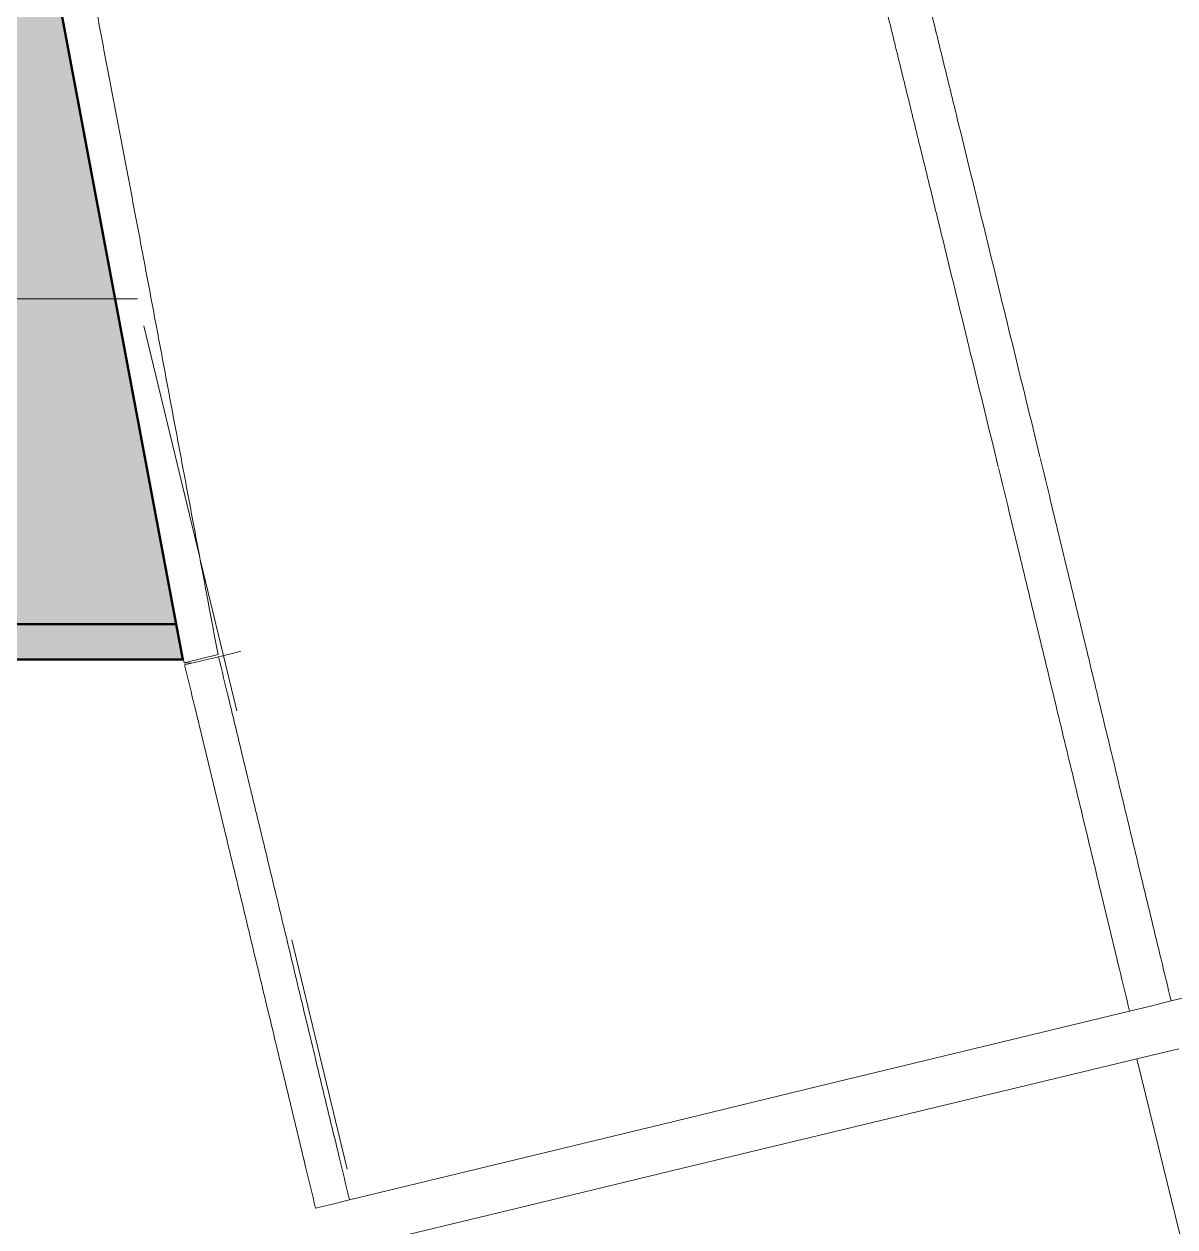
# Model space of a CAD drawing. Header units: metres. Extents: x 311 to 403, y 3 to 1186.
# Drawn here: x 346.03 to 346.517, y 1181.975 to 1182.485 of the extents above; entities that cross this region are included whole.
import ezdxf

# ---------------------------------------------------------------- set-up
doc = ezdxf.new("R2010")
doc.units = ezdxf.units.M
doc.linetypes.add('JacobsDash', pattern=[0.0045, 0.003, -0.0015])
for name, color, linetype, lineweight in [('A-FLOR', 7, 'Continuous', 50), ('A-FLOR-HDLN', 7, 'JacobsDash', 18), ('A-WALL', 7, 'Continuous', 50)]:
    doc.layers.add(name, color=color, linetype=linetype, lineweight=lineweight)

# ---------------------------------------------------------------- blocks, each defined once
blk = doc.blocks.new('Walls 2 - Walls 2-6845191-DRG-2873124 - PLAN - UPSTAND FLOOD WALL AT SOUTH END')
at = {"layer": 'A-WALL', "linetype": 'JacobsDash', "lineweight": 18, "true_color": 0xc0c0c0}
h = blk.add_hatch(color=9, dxfattribs=at)
h.paths.add_polyline_path([(241.73884, 1207.89617), (241.62499, 1208.30279), (223.6519, 1206.73035), (223.68805, 1206.31709), (241.58345, 1207.88257)])
h.paths.add_polyline_path([(223.63824, 1206.31273), (223.60208, 1206.72615), (219.03451, 1206.32638), (219.07066, 1205.91316), (223.58515, 1206.30809)])
h.paths.add_polyline_path([(219.02085, 1205.90881), (218.98468, 1206.32223), (214.42228, 1205.92286), (214.45842, 1205.50969), (218.97583, 1205.90487)])
h.paths.add_polyline_path([(214.40861, 1205.50533), (214.37244, 1205.91875), (209.79976, 1205.51873), (209.83593, 1205.10531), (214.36651, 1205.50165)])
h.paths.add_polyline_path([(209.78612, 1205.10096), (209.74995, 1205.51438), (207.24493, 1205.29492), (207.24884, 1205.24018), (207.2598, 1205.1562), (207.27384, 1205.08485), (207.33599, 1204.88662), (209.68403, 1205.09203)])
blk.add_hatch(color=9, dxfattribs=at).paths.add_polyline_path([(241.74254, 1207.88146), (241.74288, 1207.88176), (241.73884, 1207.89617), (223.68807, 1206.31693), (223.68917, 1206.30433), (223.63936, 1206.29998), (223.63824, 1206.31273), (219.07068, 1205.91296), (219.07178, 1205.90036), (219.02197, 1205.89601), (219.02085, 1205.90881), (214.45845, 1205.50944), (214.45955, 1205.49685), (214.40974, 1205.49249), (214.40861, 1205.50533), (209.83595, 1205.10502), (209.83705, 1205.09243), (209.78724, 1205.08807), (209.78612, 1205.10096), (207.33609, 1204.88631), (207.34058, 1204.87199), (241.74026, 1207.88126)])
at = {"layer": 'A-WALL'}
for p, q in [((241.73884, 1207.89617), (241.62499, 1208.30279)), ((223.68805, 1206.31709), (241.73884, 1207.89617)), ((241.74295, 1207.88149), (241.73884, 1207.89617)), ((241.74295, 1207.88149), (207.34058, 1204.87199))]:
    blk.add_line(p, q, dxfattribs=at)

msp = doc.modelspace()

# ---------------------------------------------------------------- linework, layer by layer
at = {"layer": 'A-FLOR', "lineweight": 9}
for p, q in [((346.11172, 1182.21788), (346.09735, 1182.21436)), ((346.09748, 1182.21436), (346.10039, 1182.21424)), ((347.0719, 1179.70741), (346.50125, 1182.04644))]:
    msp.add_line(p, q, dxfattribs=at)
at = {"layer": 'A-FLOR', "lineweight": 9, "flags": 128}
for points in [[(346.09756, 1182.21352), (346.10476, 1182.21526), (346.11195, 1182.217)], [(346.51573, 1182.071), (346.53984, 1182.07684), (346.56394, 1182.08268), (346.58804, 1182.08852), (346.61214, 1182.09436), (346.63625, 1182.1002), (346.66035, 1182.10604), (346.68445, 1182.11188), (346.70855, 1182.11772), (346.73266, 1182.12356)], [(346.51573, 1182.071), (346.50691, 1182.06886), (346.49809, 1182.06672)], [(346.16746, 1181.98661), (346.23358, 1182.00263), (346.29971, 1182.01865), (346.36584, 1182.03468), (346.43196, 1182.0507), (346.49809, 1182.06672)], [(346.50125, 1182.04644), (346.51009, 1182.04857), (346.51892, 1182.0507)], [(346.17239, 1181.96721), (346.23816, 1181.98305), (346.30393, 1181.9989), (346.36971, 1182.01475), (346.43548, 1182.03059), (346.50125, 1182.04644)], [(346.16746, 1181.98661), (346.16026, 1181.98487), (346.15307, 1181.98312)]]:
    msp.add_lwpolyline(points, dxfattribs=at)
at = {"layer": 'A-FLOR', "lineweight": 9}
for points, knots in [([(346.44246, 1182.29757), (346.43855, 1182.31356), (346.43075, 1182.34548), (346.42097, 1182.38556), (346.41321, 1182.41732), (346.40739, 1182.44109), (346.40155, 1182.46493), (346.39563, 1182.48912), (346.3895, 1182.51426), (346.38328, 1182.53975), (346.37726, 1182.56442), (346.37176, 1182.58691), (346.36654, 1182.60825), (346.362, 1182.62683), (346.35803, 1182.6431), (346.35383, 1182.66027), (346.34839, 1182.68257), (346.34312, 1182.70412), (346.33925, 1182.71991), (346.33561, 1182.73478), (346.3313, 1182.75237), (346.32687, 1182.77044), (346.32305, 1182.78607), (346.31907, 1182.80239), (346.31499, 1182.81917), (346.31091, 1182.83591), (346.30689, 1182.85238), (346.30392, 1182.86449), (346.30197, 1182.87247)], [0, 0, 0, 0, 0.083333, 0.166667, 0.208333, 0.25, 0.291667, 0.333333, 0.375, 0.416667, 0.458333, 0.5, 0.541667, 0.583333, 0.604167, 0.625, 0.666667, 0.708333, 0.729167, 0.75, 0.791667, 0.833333, 0.854167, 0.875, 0.916667, 0.9375, 0.958333, 1, 1, 1, 1]), ([(346.33166, 1182.82754), (346.3337, 1182.81917), (346.33676, 1182.80658), (346.34074, 1182.79027), (346.34456, 1182.77464), (346.34898, 1182.75657), (346.35329, 1182.73899), (346.35694, 1182.72411), (346.3608, 1182.70832), (346.36607, 1182.68677), (346.37151, 1182.66447), (346.37571, 1182.6473), (346.37968, 1182.63102), (346.38422, 1182.61245), (346.38944, 1182.5911), (346.39494, 1182.56862), (346.40096, 1182.54394), (346.40717, 1182.51845), (346.4133, 1182.49332), (346.41922, 1182.46914), (346.42701, 1182.43736), (346.43669, 1182.39775), (346.44842, 1182.34968), (346.45622, 1182.31775), (346.46012, 1182.30177)], [-0.9166667, -0.9166667, -0.9166667, -0.9166667, -0.875, -0.8541667, -0.8333333, -0.7916667, -0.75, -0.7291667, -0.7083333, -0.6666667, -0.625, -0.6041667, -0.5833333, -0.5416667, -0.5, -0.4583333, -0.4166667, -0.375, -0.3333333, -0.2916667, -0.25, -0.1666667, -0.0833333, 0, 0, 0, 0]), ([(346.00232, 1182.8001), (346.00372, 1182.79267), (346.00654, 1182.77773), (346.01017, 1182.75852), (346.01314, 1182.74287), (346.01536, 1182.73117), (346.01756, 1182.71956), (346.02041, 1182.70442), (346.02365, 1182.68685), (346.02724, 1182.66706), (346.03033, 1182.65014), (346.03307, 1182.63549), (346.03602, 1182.62), (346.03998, 1182.59946), (346.04398, 1182.57879), (346.04697, 1182.56309), (346.04975, 1182.54826), (346.05291, 1182.53106), (346.05654, 1182.51104), (346.06041, 1182.49002), (346.06471, 1182.46719), (346.06924, 1182.44344), (346.07377, 1182.41971), (346.07814, 1182.39667), (346.08237, 1182.37422), (346.08654, 1182.35202), (346.09068, 1182.32996), (346.09484, 1182.30774), (346.09907, 1182.28523), (346.10469, 1182.25529), (346.1089, 1182.23287), (346.11172, 1182.21788)], [-1, -1, -1, -1, -0.961538, -0.923077, -0.903846, -0.884615, -0.865385, -0.846154, -0.807692, -0.769231, -0.730769, -0.711538, -0.692308, -0.653846, -0.615385, -0.596154, -0.576923, -0.538462, -0.5, -0.461538, -0.423077, -0.384615, -0.346154, -0.307692, -0.269231, -0.230769, -0.192308, -0.153846, -0.115385, -0.076923, 0, 0, 0, 0]), ([(346.09735, 1182.21436), (346.09453, 1182.22935), (346.09032, 1182.25177), (346.08469, 1182.28171), (346.08046, 1182.30422), (346.0763, 1182.32644), (346.07217, 1182.3485), (346.068, 1182.37069), (346.06376, 1182.39314), (346.05939, 1182.41619), (346.05487, 1182.43992), (346.05052, 1182.46271), (346.04782, 1182.47704), (346.04661, 1182.48351)], [0, 0, 0, 0, 0.0769231, 0.1153846, 0.1538462, 0.1923077, 0.2307692, 0.2692308, 0.3076923, 0.3461538, 0.3846154, 0.4230769, 0.4568438, 0.4568438, 0.4568438, 0.4568438]), ([(346.46023, 1182.30139), (346.4617, 1182.29527), (346.46579, 1182.27831), (346.47254, 1182.25033), (346.48045, 1182.2176), (346.48819, 1182.18548), (346.49577, 1182.15389), (346.50354, 1182.12157), (346.51022, 1182.09384), (346.51431, 1182.07691), (346.51573, 1182.071)], [-0.006799095, -0.006799095, -0.006799095, -0.006799095, -0.006300349, -0.005416533, -0.004532717, -0.003648901, -0.002765084, -0.001881268, -0.000997452, -0.000525715, -0.000525715, -0.000525715, -0.000525715]), ([(346.49809, 1182.06672), (346.49666, 1182.07266), (346.49257, 1182.08962), (346.48588, 1182.11737), (346.47811, 1182.14972), (346.47053, 1182.1813), (346.46279, 1182.21339), (346.45488, 1182.24612), (346.44813, 1182.27408), (346.44405, 1182.29102), (346.44258, 1182.29712)], [0.000523717, 0.000523717, 0.000523717, 0.000523717, 0.000997452, 0.001881268, 0.002765084, 0.003648901, 0.004532717, 0.005416533, 0.006300349, 0.006796957, 0.006796957, 0.006796957, 0.006796957]), ([(346.11195, 1182.217), (346.11338, 1182.21104), (346.11744, 1182.19421), (346.12287, 1182.17171), (346.12814, 1182.1499), (346.13207, 1182.13365), (346.13593, 1182.11764), (346.14099, 1182.09661), (346.14603, 1182.07561), (346.1512, 1182.05408), (346.15646, 1182.03223), (346.16186, 1182.00982), (346.16599, 1181.99268), (346.16746, 1181.98661)], [-0.006785654, -0.006785654, -0.006785654, -0.006785654, -0.006300349, -0.005416533, -0.004974625, -0.004532717, -0.004090809, -0.003648901, -0.002765084, -0.002323176, -0.001881268, -0.000997452, -0.000514488, -0.000514488, -0.000514488, -0.000514488]), ([(346.15307, 1181.98312), (346.15161, 1181.98919), (346.14748, 1182.00631), (346.14208, 1182.02871), (346.13682, 1182.05057), (346.13165, 1182.0721), (346.12661, 1182.0931), (346.12156, 1182.11412), (346.11769, 1182.13012), (346.11377, 1182.14637), (346.10982, 1182.16274), (346.10585, 1182.17915), (346.10175, 1182.19614), (346.099, 1182.20755), (346.09756, 1182.21352)], [0.000515588, 0.000515588, 0.000515588, 0.000515588, 0.000997452, 0.001881268, 0.002323176, 0.002765084, 0.003648901, 0.004090809, 0.004532717, 0.004974625, 0.005416533, 0.005858441, 0.006300349, 0.006786604, 0.006786604, 0.006786604, 0.006786604])]:
    msp.add_open_spline(points, degree=3, knots=knots, dxfattribs=at)
at = {"layer": 'A-FLOR-HDLN'}
for p, q in [((346.0776, 1182.36875), (327.97432, 1182.36874)), ((346.10372, 1182.26017), (346.0776, 1182.36875)), ((346.16641, 1181.99965), (346.10419, 1182.25825))]:
    msp.add_line(p, q, dxfattribs=at)
at = {"layer": 'A-FLOR-HDLN', "lineweight": 9}
for p, q in [((346.11198, 1182.21701), (346.11313, 1182.21729)), ((346.11431, 1182.21758), (346.11313, 1182.21729)), ((346.11431, 1182.21758), (346.11573, 1182.21792)), ((346.1166, 1182.21813), (346.11573, 1182.21792)), ((346.1166, 1182.21813), (346.11832, 1182.21855)), ((346.1189, 1182.21869), (346.11832, 1182.21855)), ((346.1189, 1182.21869), (346.12092, 1182.21918)), ((346.1212, 1182.21925), (346.12092, 1182.21918))]:
    msp.add_line(p, q, dxfattribs=at)

# ---------------------------------------------------------------- block references
at = {"layer": 'A-WALL', "rotation": 355}
msp.add_blockref('Walls 2 - Walls 2-6845191-DRG-2873124 - PLAN - UPSTAND FLOOD WALL AT SOUTH END', (0, 0), dxfattribs=at)

doc.saveas('drawing.dxf')
